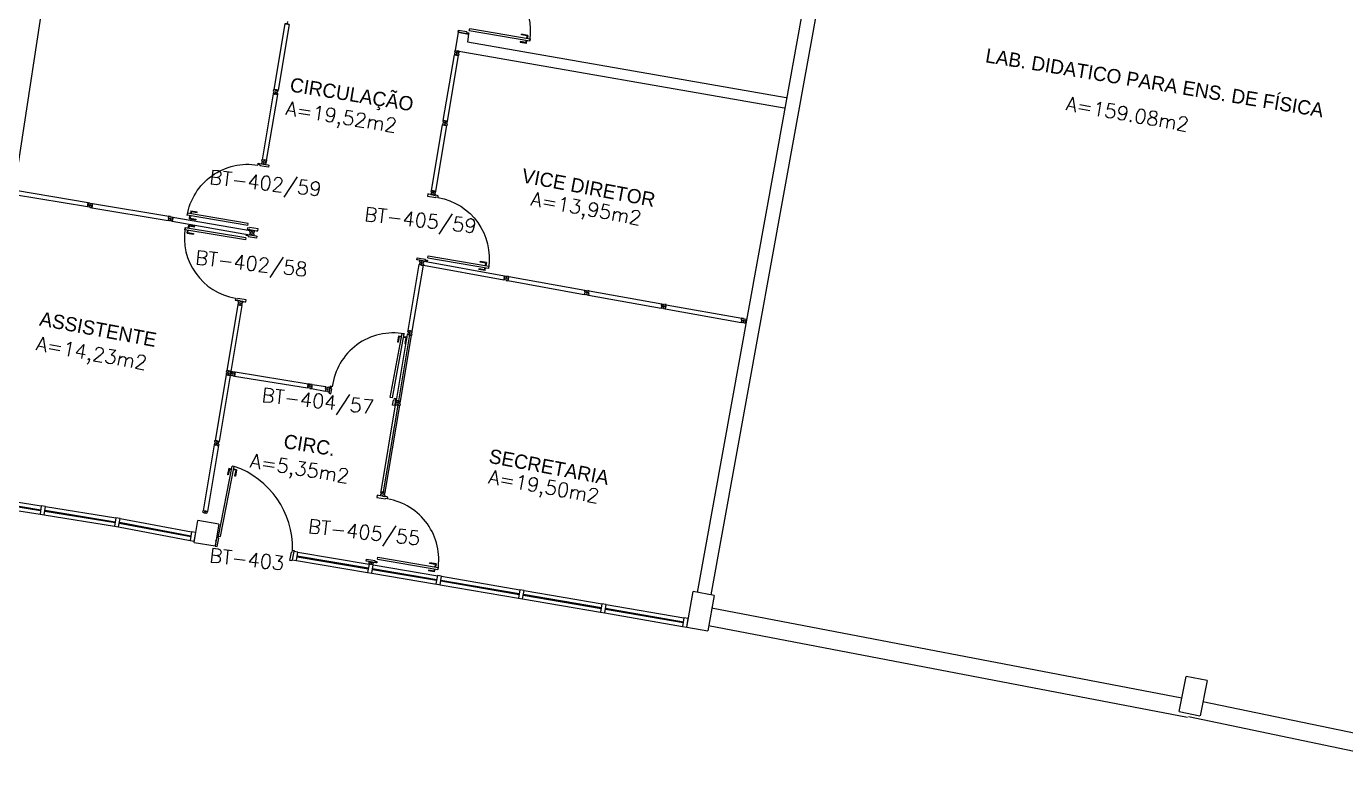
# Model space of a CAD drawing. Extents: x -165 to 137, y 302 to 416.
# Drawn here: x 50.95 to 69.52, y 381.91 to 392.37 of the extents above; entities that cross this region are included whole.
import ezdxf
from ezdxf.enums import TextEntityAlignment as Align

# ---------------------------------------------------------------- set-up
doc = ezdxf.new("R2010")
doc.units = 0
doc.header["$LTSCALE"] = 0.02
doc.header["$MEASUREMENT"] = 0
doc.layers.get('0').update_dxf_attribs({"linetype": 'CONTINUOUS'})
for name, color, linetype in [('ALV', 2, 'CONTINUOUS'), ('COTAS', 1, 'CONTINUOUS'), ('DIV', 2, 'CONTINUOUS'), ('ESQ', 1, 'CONTINUOUS'), ('ESTR', 3, 'CONTINUOUS'), ('TEXTO', 2, 'CONTINUOUS'), ('TEXTO-ENDEREÇO', 2, 'CONTINUOUS'), ('ÁREA', 2, 'CONTINUOUS')]:
    doc.layers.add(name, color=color, linetype=linetype)
doc.styles.add('UNB-100', font='simplex.shx', dxfattribs={"height": 0.2})
doc.styles.add('UNB-100-1', font='simplex.shx', dxfattribs={"height": 0.2})

# ---------------------------------------------------------------- blocks, each defined once
blk = doc.blocks.new('DIVINI')
for p, q in [((-0.005, 0), (0.005, 0)), ((0.008, 0.02), (0, 0.02)), ((0, 0.001), (0, 0.02)), ((0, -0.005), (0, 0.005)), ((0, -0.02), (0, 0.001)), ((0.008, 0.03), (0.03, 0.03)), ((0.008, 0.03), (0.008, 0.02)), ((0.02, 0.006), (0.03, 0.006)), ((0.02, 0.006), (0.02, -0.006)), ((0.02, -0.004), (0.02, 0.004)), ((0.023, 0.006), (0.027, 0.006)), ((0.97, 0.03), (0.03, 0.03)), ((0.03, -0.03), (0.03, 0.03)), ((0.03, 0.009), (0.03, 0.027)), ((0.03, -0.005), (0.03, 0.005)), ((0.97, 0.03), (0.97, 0.009)), ((0.97, -0.03), (0.97, 0.03)), ((0.97, 0.009), (0.97, 0.027)), ((0.98, 0.006), (0.97, 0.006)), ((0.97, -0.005), (0.97, 0.005)), ((0.98, 0.006), (0.98, -0.006)), ((0.99, 0), (1.008, 0)), ((0.999, 0.006), (0.999, -0.006)), ((0, -0.02), (0.008, -0.02)), ((0.008, -0.03), (0.008, -0.02)), ((0.008, -0.03), (0.03, -0.03)), ((0.02, -0.006), (0.03, -0.006)), ((0.023, -0.006), (0.027, -0.006)), ((0.03, -0.009), (0.03, -0.027)), ((0.97, -0.03), (0.03, -0.03)), ((0.98, -0.006), (0.97, -0.006)), ((0.97, -0.009), (0.97, -0.027))]:
    blk.add_line(p, q)
blk = doc.blocks.new('DIV')
for p, q in [((-0.0051, 0), (0.0051, 0)), ((0, -0.0051), (0, 0.0051)), ((0.0205, 0.006), (0.03, 0.006)), ((0.0205, -0.006), (0.0205, 0.006)), ((0.03, 0.03), (0.97, 0.03)), ((0.03, 0.03), (0.03, -0.03)), ((0.03, 0.009), (0.03, 0.027)), ((0.03, 0.005), (0.03, -0.005)), ((0.97, 0.03), (0.97, -0.03)), ((0.9795, 0.006), (0.97, 0.006)), ((0.97, 0.005), (0.97, -0.005)), ((0.9795, -0.006), (0.9795, 0.006)), ((1.0051, 0), (0.9949, 0)), ((0.9949, 0), (1.0051, 0)), ((1, -0.0051), (1, 0.0051)), ((0.0205, -0.006), (0.03, -0.006)), ((0.03, -0.03), (0.03, -0.009)), ((0.03, -0.009), (0.03, -0.027)), ((0.03, -0.03), (0.97, -0.03)), ((0.9795, -0.006), (0.97, -0.006))]:
    blk.add_line(p, q)
blk = doc.blocks.new('MTT')
for p, q in [((-0.008, 0.03), (-0.03, 0.03)), ((-0.03, 0.03), (-0.03, 0.006)), ((-0.0185, 0.006), (-0.03, 0.006)), ((-0.0185, -0.006), (-0.0185, 0.006)), ((-0.008, 0.03), (-0.008, 0.02)), ((-0.008, 0.02), (0.008, 0.02)), ((-0.0051, 0), (0.0051, 0)), ((0, -0.0051), (0, 0.0051)), ((0.008, 0.03), (0.03, 0.03)), ((0.008, 0.03), (0.008, 0.02)), ((0.0205, -0.006), (0.0205, 0.006)), ((0.0205, 0.006), (0.03, 0.006)), ((0.03, 0.006), (0.03, 0.03)), ((-0.03, -0.03), (-0.03, -0.006)), ((-0.0185, -0.006), (-0.03, -0.006)), ((-0.008, -0.03), (-0.03, -0.03)), ((-0.008, -0.02), (0.008, -0.02)), ((-0.008, -0.03), (-0.008, -0.02)), ((0.008, -0.03), (0.008, -0.02)), ((0.008, -0.03), (0.03, -0.03)), ((0.0205, -0.006), (0.03, -0.006)), ((0.03, -0.006), (0.03, -0.03))]:
    blk.add_line(p, q)
blk = doc.blocks.new('PDV1D-TTS')
at = {"layer": 'DIV'}
for p, q in [((0, 0), (-0.012, 0)), ((0, 0.06), (0, 0.075)), ((0, 0.075), (0.03, 0.075)), ((0, -0.06), (0, 0.06)), ((0.03, 0.075), (0.03, -0.045)), ((0.91, 0.075), (0.91, -0.045)), ((0.94, 0.075), (0.91, 0.075)), ((0.94, 0.06), (0.94, 0.075)), ((0.94, -0.06), (0.94, 0.06)), ((0, -0.075), (0, -0.06)), ((0.02, -0.075), (0, -0.075)), ((0.02, -0.045), (0.03, -0.045)), ((0.02, -0.045), (0.02, -0.075)), ((0.052, -0.075), (0.052, -0.94)), ((0.052, -0.075), (0.082, -0.075)), ((0.082, -0.075), (0.082, -0.94)), ((0.92, -0.045), (0.91, -0.045)), ((0.92, -0.045), (0.92, -0.075)), ((0.92, -0.075), (0.94, -0.075)), ((0.94, -0.075), (0.94, -0.06)), ((0.019, -0.81), (0.009, -0.81)), ((0.009, -0.9), (0.009, -0.81)), ((0.009, -0.9), (0.049, -0.9)), ((0.019, -0.89), (0.019, -0.81)), ((0.019, -0.89), (0.049, -0.89)), ((0.114, -0.89), (0.084, -0.89)), ((0.124, -0.9), (0.084, -0.9)), ((0.114, -0.81), (0.124, -0.81)), ((0.114, -0.89), (0.114, -0.81)), ((0.124, -0.9), (0.124, -0.81)), ((0.082, -0.94), (0.052, -0.94))]:
    blk.add_line(p, q, dxfattribs=at)
at = {"layer": 'DIV', "color": 1}
blk.add_arc((0.048, -0.075), 0.865, 270, 0, dxfattribs=at)
blk = doc.blocks.new('DIVMT')
for p, q in [((-0.03, 0.03), (-0.03, 0.006)), ((-0.008, 0.03), (-0.03, 0.03)), ((-0.0185, 0.006), (-0.03, 0.006)), ((-0.0185, -0.006), (-0.0185, 0.006)), ((-0.008, 0.03), (-0.008, 0.02)), ((-0.008, 0.02), (0.008, 0.02)), ((-0.0051, 0), (0.0051, 0)), ((0.0051, 0), (-0.0051, 0)), ((-0.0051, 0), (0.0051, 0)), ((0, -0.0051), (0, 0.0051)), ((0, 0.0051), (0, -0.0051)), ((0.008, 0.03), (0.008, 0.02)), ((0.008, 0.03), (0.03, 0.03)), ((0.0205, 0.006), (0.03, 0.006)), ((0.0205, -0.006), (0.0205, 0.006)), ((0.0205, 0.006), (0.0205, -0.006)), ((0.0205, 0.006), (0.03, 0.006)), ((0.97, 0.03), (0.03, 0.03)), ((0.03, 0.006), (0.03, 0.03)), ((0.03, -0.03), (0.03, 0.03)), ((0.03, -0.005), (0.03, 0.005)), ((0.97, -0.03), (0.97, 0.03)), ((0.97, 0.03), (0.97, 0.009)), ((0.97, 0.009), (0.97, 0.027)), ((0.9795, 0.006), (0.97, 0.006)), ((0.97, -0.005), (0.97, 0.005)), ((0.9795, 0.006), (0.9795, -0.006)), ((1.0051, 0), (0.9949, 0)), ((1, 0.0051), (1, -0.0051)), ((-0.0185, -0.006), (-0.03, -0.006)), ((-0.03, -0.03), (-0.03, -0.006)), ((-0.008, -0.03), (-0.03, -0.03)), ((-0.008, -0.03), (-0.008, -0.02)), ((-0.008, -0.02), (0.008, -0.02)), ((0.008, -0.03), (0.008, -0.02)), ((0.008, -0.03), (0.03, -0.03)), ((0.0205, -0.006), (0.03, -0.006)), ((0.0205, -0.006), (0.03, -0.006)), ((0.03, -0.006), (0.03, -0.03)), ((0.97, -0.03), (0.03, -0.03)), ((0.9795, -0.006), (0.97, -0.006)), ((0.97, -0.009), (0.97, -0.027))]:
    blk.add_line(p, q)
blk = doc.blocks.new('MTINI')
for p, q in [((-0.03, 0.008), (-0.03, 0.03)), ((0.03, 0.03), (-0.03, 0.03)), ((-0.03, 0.008), (-0.02, 0.008)), ((-0.009, 0.03), (-0.027, 0.03)), ((-0.02, 0.008), (-0.02, 0)), ((-0.001, 0), (-0.02, 0)), ((-0.006, 0.02), (-0.006, 0.03)), ((-0.006, 0.023), (-0.006, 0.027)), ((-0.006, 0.02), (0.006, 0.02)), ((0.005, 0.03), (-0.005, 0.03)), ((0.005, 0), (-0.005, 0)), ((0.004, 0.02), (-0.004, 0.02)), ((0.02, 0), (-0.001, 0)), ((0, -0.005), (0, 0.005)), ((0.006, 0.02), (0.006, 0.03)), ((0.006, 0.023), (0.006, 0.027)), ((0.009, 0.03), (0.027, 0.03)), ((0.03, 0.008), (0.02, 0.008)), ((0.02, 0), (0.02, 0.008)), ((0.03, 0.008), (0.03, 0.03))]:
    blk.add_line(p, q)
blk = doc.blocks.new('PDV1E')
at = {"layer": 'DIV'}
for p, q in [((-0.94, 0.075), (-0.91, 0.075)), ((-0.94, 0.06), (-0.94, 0.075)), ((-0.94, -0.06), (-0.94, 0.06)), ((-0.91, 0.075), (-0.91, -0.045)), ((0, 0.075), (-0.03, 0.075)), ((-0.03, 0.075), (-0.03, -0.045)), ((0, 0.06), (0, 0.075)), ((0, -0.06), (0, 0.06)), ((0, 0), (0.012, 0)), ((-0.94, -0.075), (-0.94, -0.06)), ((-0.92, -0.075), (-0.94, -0.075)), ((-0.92, -0.045), (-0.92, -0.075)), ((-0.92, -0.045), (-0.91, -0.045)), ((-0.082, -0.075), (-0.082, -0.94)), ((-0.052, -0.075), (-0.082, -0.075)), ((-0.052, -0.075), (-0.052, -0.94)), ((-0.02, -0.045), (-0.03, -0.045)), ((-0.02, -0.045), (-0.02, -0.075)), ((-0.02, -0.075), (0, -0.075)), ((0, -0.075), (0, -0.06)), ((-0.114, -0.81), (-0.124, -0.81)), ((-0.124, -0.9), (-0.124, -0.81)), ((-0.124, -0.9), (-0.084, -0.9)), ((-0.114, -0.89), (-0.114, -0.81)), ((-0.114, -0.89), (-0.084, -0.89)), ((-0.019, -0.89), (-0.049, -0.89)), ((-0.009, -0.9), (-0.049, -0.9)), ((-0.019, -0.81), (-0.009, -0.81)), ((-0.019, -0.89), (-0.019, -0.81)), ((-0.009, -0.9), (-0.009, -0.81)), ((-0.082, -0.94), (-0.052, -0.94))]:
    blk.add_line(p, q, dxfattribs=at)
at = {"layer": 'DIV', "color": 1}
blk.add_arc((-0.048, -0.075), 0.865, 180, 270, dxfattribs=at)
blk = doc.blocks.new('A$C326556BF')
at = {"layer": 'ESQ'}
for p, q in [((0.02, 0.128), (0, 0.01)), ((0, 0.01), (0.059, 0)), ((0.079, 0.118), (0.02, 0.128)), ((0.059, 0), (0.079, 0.118))]:
    blk.add_line(p, q, dxfattribs=at)
blk = doc.blocks.new('A$C2DC703FA')
at = {"layer": 'DIV'}
for p, q in [((0.011, 0.263), (0, 0.204)), ((0.07, 0.253), (0.059, 0.194)), ((0.059, 0.194), (1.083, 0.011)), ((0.07, 0.253), (1.093, 0.07)), ((1.093, 0.07), (1.083, 0.011)), ((1.087, 0.034), (1.083, 0.011)), ((1.113, 0.036), (1.123, 0.034)), ((1.123, 0.034), (1.113, 0.036)), ((1.113, 0.036), (1.123, 0.034)), ((1.123, 0.034), (1.113, 0.036)), ((1.117, 0.03), (1.119, 0.04)), ((1.119, 0.04), (1.117, 0.03)), ((1.117, 0.03), (1.119, 0.04)), ((1.153, 0.059), (1.142, 0))]:
    blk.add_line(p, q, dxfattribs=at)
at = {"layer": 'DIV', "rotation": 259.8662985566846}
for p in [(0.035, 0.228), (1.118, 0.035)]:
    blk.add_blockref('MTT', p, dxfattribs=at)
blk = doc.blocks.new('PDV2D-TTC')
at = {"layer": 'DIV'}
for p, q in [((0.03, 0.05), (0.06, 0.05)), ((0.03, 0.035), (0.03, 0.05)), ((0.03, -0.035), (0.03, 0.035)), ((0.06, 0.05), (0.06, -0.02)), ((0.941, 0.05), (0.941, -0.02)), ((0.971, 0.05), (0.941, 0.05)), ((0.971, 0.035), (0.971, 0.05)), ((0.971, -0.035), (0.971, 0.035)), ((0.03, -0.05), (0.03, -0.035)), ((0.05, -0.05), (0.03, -0.05)), ((0.05, -0.02), (0.06, -0.02)), ((0.05, -0.02), (0.05, -0.05)), ((0.079, -0.05), (0.109, -0.05)), ((0.079, -0.05), (0.079, -0.965)), ((0.109, -0.05), (0.109, -0.965)), ((0.951, -0.02), (0.941, -0.02)), ((0.951, -0.02), (0.951, -0.05)), ((0.951, -0.05), (0.971, -0.05)), ((0.971, -0.05), (0.971, -0.035)), ((0.109, -0.965), (0.079, -0.965))]:
    blk.add_line(p, q, dxfattribs=at)
at = {"layer": 'DIV', "color": 1}
for p, q in [((0.036, -0.925), (0.036, -0.835)), ((0.046, -0.835), (0.036, -0.835)), ((0.036, -0.925), (0.076, -0.925)), ((0.046, -0.915), (0.046, -0.835)), ((0.046, -0.915), (0.076, -0.915)), ((0.141, -0.915), (0.111, -0.915)), ((0.151, -0.925), (0.111, -0.925)), ((0.141, -0.915), (0.141, -0.835)), ((0.141, -0.835), (0.151, -0.835)), ((0.151, -0.925), (0.151, -0.835))]:
    blk.add_line(p, q, dxfattribs=at)
blk.add_arc((0.076, -0.1), 0.865, 270, 3.3214, dxfattribs=at)

msp = doc.modelspace()

# ---------------------------------------------------------------- linework, layer by layer
at = {"layer": 'ALV'}
for p, q in [((60.585, 384.365), (63.244, 399.035)), ((50.113, 385.787), (51.733, 396.256)), ((61.477, 390.382), (62.167, 394.2)), ((57.024, 392.284), (56.981, 392.028)), ((57.03, 392.313), (57.015, 392.225)), ((57.024, 392.284), (57.172, 392.258)), ((57.172, 392.258), (57.156, 392.15)), ((57.156, 392.15), (61.642, 391.368)), ((56.981, 392.028), (61.615, 391.22)), ((60.395, 384.399), (61.477, 390.382)), ((67.212, 382.912), (60.593, 384.177)), ((67.294, 382.642), (60.551, 383.93)), ((70.724, 382.191), (67.508, 382.862)), ((70.862, 381.907), (67.306, 382.649))]:
    msp.add_line(p, q, dxfattribs=at)
at = {"layer": 'DIV'}
for p, q in [((57.024, 392.284), (57.03, 392.313)), ((57.172, 392.258), (57.024, 392.284)), ((57.03, 392.313), (57.148, 392.293)), ((57.098, 392.271), (57.096, 392.26)), ((57.146, 392.283), (57.148, 392.293)), ((57.146, 392.283), (57.176, 392.278)), ((57.176, 392.278), (57.172, 392.258)), ((57.182, 392.31), (57.187, 392.339)), ((57.182, 392.309), (58.033, 392.162)), ((57.187, 392.339), (58.038, 392.192)), ((57.916, 392.246), (57.917, 392.255)), ((57.994, 392.232), (57.916, 392.246)), ((58.006, 392.24), (57.917, 392.255)), ((57.994, 392.232), (57.989, 392.202)), ((58.006, 392.24), (57.999, 392.201)), ((57.9, 392.152), (57.898, 392.143)), ((57.987, 392.127), (57.898, 392.142)), ((57.978, 392.139), (57.9, 392.152)), ((57.978, 392.139), (57.983, 392.168)), ((57.987, 392.127), (57.993, 392.167)), ((58.038, 392.192), (58.033, 392.162)), ((54.325, 390.482), (54.315, 390.423)), ((51.818, 389.884), (50.791, 390.056)), ((51.808, 389.825), (50.781, 389.997)), ((51.808, 389.825), (51.818, 389.884)), ((51.812, 389.846), (51.809, 389.828)), ((51.822, 389.847), (51.812, 389.849)), ((51.813, 389.849), (51.814, 389.859)), ((51.824, 389.859), (51.814, 389.86)), ((51.818, 389.884), (51.815, 389.863)), ((51.815, 389.863), (51.818, 389.881)), ((51.824, 389.859), (51.822, 389.847)), ((51.834, 389.851), (51.85, 389.848)), ((51.837, 389.851), (51.847, 389.849)), ((51.843, 389.856), (51.841, 389.844)), ((51.841, 389.845), (51.843, 389.855)), ((51.861, 389.84), (51.863, 389.852)), ((51.861, 389.84), (51.87, 389.839)), ((51.863, 389.852), (51.872, 389.851)), ((51.876, 389.874), (51.866, 389.815)), ((51.866, 389.815), (51.87, 389.836)), ((51.866, 389.815), (52.941, 389.635)), ((51.87, 389.836), (51.867, 389.818)), ((51.872, 389.85), (51.87, 389.84)), ((51.873, 389.854), (51.876, 389.871)), ((51.876, 389.874), (52.951, 389.694)), ((52.951, 389.694), (52.941, 389.635)), ((52.971, 389.66), (52.981, 389.658)), ((52.975, 389.654), (52.977, 389.664)), ((52.995, 389.65), (52.997, 389.662)), ((52.995, 389.65), (53.004, 389.648)), ((52.997, 389.662), (53.006, 389.66)), ((53.01, 389.684), (53.001, 389.625)), ((53.004, 389.645), (53.001, 389.628)), ((53.001, 389.625), (53.004, 389.645)), ((53.006, 389.659), (53.005, 389.649)), ((53.007, 389.663), (53.01, 389.681)), ((53.01, 389.684), (54.098, 389.492)), ((53.001, 389.625), (54.088, 389.433)), ((56.535, 389.005), (57.667, 388.798)), ((56.545, 389.064), (57.677, 388.857)), ((57.677, 388.857), (57.667, 388.798)), ((57.736, 388.847), (57.726, 388.788)), ((57.726, 388.788), (58.799, 388.595)), ((57.736, 388.847), (58.81, 388.654)), ((58.858, 388.585), (59.882, 388.401)), ((58.869, 388.644), (59.892, 388.46)), ((59.892, 388.46), (59.882, 388.401)), ((59.886, 388.425), (59.882, 388.401)), ((59.912, 388.426), (59.922, 388.425)), ((59.922, 388.425), (59.912, 388.426)), ((59.912, 388.426), (59.922, 388.425)), ((59.922, 388.425), (59.912, 388.426)), ((59.916, 388.421), (59.918, 388.431)), ((59.918, 388.431), (59.916, 388.421)), ((59.916, 388.421), (59.918, 388.431)), ((59.952, 388.45), (59.941, 388.391)), ((59.941, 388.391), (61.009, 388.2)), ((59.952, 388.45), (61.02, 388.259)), ((61.02, 388.259), (61.009, 388.2)), ((61.013, 388.224), (61.009, 388.2)), ((61.031, 388.196), (61.009, 388.2)), ((61.015, 388.234), (61.013, 388.225)), ((61.023, 388.222), (61.013, 388.224)), ((61.023, 388.222), (61.013, 388.224)), ((61.015, 388.235), (61.02, 388.259)), ((61.025, 388.234), (61.015, 388.235)), ((61.025, 388.234), (61.015, 388.235)), ((61.041, 388.255), (61.02, 388.259)), ((61.023, 388.222), (61.025, 388.234)), ((61.025, 388.234), (61.023, 388.222)), ((61.031, 388.196), (61.032, 388.206)), ((61.048, 388.203), (61.032, 388.206)), ((61.041, 388.255), (61.039, 388.245)), ((61.055, 388.242), (61.039, 388.245)), ((61.049, 388.223), (61.039, 388.225)), ((61.039, 388.225), (61.049, 388.223)), ((61.049, 388.223), (61.039, 388.225)), ((61.043, 388.219), (61.045, 388.229)), ((61.045, 388.229), (61.043, 388.219)), ((61.046, 388.193), (61.048, 388.203)), ((61.046, 388.193), (61.068, 388.189)), ((61.057, 388.252), (61.055, 388.242)), ((61.057, 388.252), (61.079, 388.248)), ((61.063, 388.227), (61.061, 388.215)), ((61.061, 388.215), (61.072, 388.213)), ((61.063, 388.227), (61.074, 388.225)), ((61.068, 388.189), (61.072, 388.213)), ((61.079, 388.248), (61.074, 388.225)), ((54.962, 387.269), (55.151, 387.234)), ((55.161, 387.294), (54.971, 387.324)), ((55.94, 385.82), (56.145, 387.042)), ((55.999, 385.81), (56.204, 387.033)), ((56.149, 387.064), (56.145, 387.042)), ((56.149, 387.064), (56.145, 387.042)), ((56.169, 387.038), (56.145, 387.042)), ((56.145, 387.042), (56.204, 387.033)), ((56.169, 387.038), (56.145, 387.042)), ((56.145, 387.042), (56.204, 387.033)), ((56.149, 387.064), (56.158, 387.062)), ((56.149, 387.064), (56.158, 387.062)), ((56.151, 387.08), (56.155, 387.102)), ((56.151, 387.08), (56.155, 387.102)), ((56.151, 387.08), (56.161, 387.078)), ((56.151, 387.08), (56.161, 387.078)), ((56.155, 387.102), (56.179, 387.098)), ((56.155, 387.102), (56.214, 387.092)), ((56.155, 387.102), (56.179, 387.098)), ((56.176, 387.098), (56.158, 387.101)), ((56.161, 387.078), (56.158, 387.062)), ((56.161, 387.078), (56.158, 387.062)), ((56.17, 387.048), (56.169, 387.038)), ((56.17, 387.048), (56.169, 387.038)), ((56.17, 387.048), (56.169, 387.038)), ((56.17, 387.048), (56.169, 387.038)), ((56.17, 387.048), (56.182, 387.046)), ((56.182, 387.046), (56.17, 387.048)), ((56.17, 387.048), (56.182, 387.046)), ((56.182, 387.046), (56.17, 387.048)), ((56.17, 387.038), (56.179, 387.037)), ((56.17, 387.038), (56.179, 387.037)), ((56.174, 387.068), (56.184, 387.066)), ((56.184, 387.066), (56.174, 387.068)), ((56.184, 387.066), (56.174, 387.068)), ((56.174, 387.068), (56.184, 387.066)), ((56.184, 387.066), (56.174, 387.068)), ((56.177, 387.086), (56.179, 387.098)), ((56.177, 387.088), (56.179, 387.098)), ((56.177, 387.086), (56.179, 387.098)), ((56.189, 387.086), (56.177, 387.088)), ((56.177, 387.086), (56.188, 387.084)), ((56.177, 387.086), (56.188, 387.084)), ((56.179, 387.097), (56.189, 387.096)), ((56.18, 387.072), (56.179, 387.062)), ((56.179, 387.062), (56.18, 387.072)), ((56.18, 387.072), (56.179, 387.062)), ((56.179, 387.062), (56.18, 387.072)), ((56.18, 387.072), (56.179, 387.062)), ((56.179, 387.062), (56.18, 387.072)), ((56.182, 387.046), (56.18, 387.036)), ((56.182, 387.046), (56.18, 387.036)), ((56.182, 387.046), (56.18, 387.036)), ((56.182, 387.046), (56.18, 387.036)), ((56.18, 387.036), (56.204, 387.033)), ((56.18, 387.036), (56.204, 387.033)), ((56.188, 387.084), (56.19, 387.096)), ((56.188, 387.084), (56.19, 387.096)), ((56.189, 387.086), (56.19, 387.096)), ((56.214, 387.092), (56.19, 387.096)), ((56.214, 387.092), (56.19, 387.096)), ((56.214, 387.092), (56.193, 387.095)), ((56.193, 387.095), (56.211, 387.092)), ((56.201, 387.072), (56.198, 387.056)), ((56.201, 387.072), (56.198, 387.056)), ((56.208, 387.054), (56.198, 387.056)), ((56.208, 387.054), (56.198, 387.056)), ((56.21, 387.07), (56.201, 387.072)), ((56.21, 387.07), (56.201, 387.072)), ((56.208, 387.054), (56.204, 387.033)), ((56.208, 387.054), (56.204, 387.033)), ((56.21, 387.07), (56.214, 387.092)), ((56.21, 387.07), (56.214, 387.092)), ((53.652, 385.194), (53.844, 386.179)), ((53.681, 385.188), (53.873, 386.174)), ((53.797, 386.148), (53.78, 386.059)), ((53.805, 386.136), (53.789, 386.057)), ((53.797, 386.148), (53.836, 386.14)), ((53.805, 386.136), (53.834, 386.13)), ((53.873, 386.174), (53.844, 386.179)), ((53.893, 386.119), (53.864, 386.125)), ((53.905, 386.127), (53.865, 386.134)), ((53.893, 386.119), (53.878, 386.04)), ((53.905, 386.127), (53.888, 386.038)), ((53.789, 386.057), (53.78, 386.059)), ((53.878, 386.04), (53.887, 386.038)), ((53.629, 385.183), (53.606, 385.065)), ((53.632, 385.198), (53.629, 385.183)), ((53.652, 385.194), (53.632, 385.198)), ((53.646, 385.165), (53.652, 385.194)), ((53.652, 385.194), (53.681, 385.188)), ((53.606, 385.065), (53.604, 385.051)), ((53.604, 385.051), (53.633, 385.045)), ((53.618, 385.124), (53.607, 385.127)), ((53.633, 385.045), (53.656, 385.163)), ((53.646, 385.165), (53.656, 385.163)), ((54.689, 384.965), (54.694, 384.995)), ((54.694, 384.995), (54.714, 384.991)), ((54.714, 384.991), (54.711, 384.976)), ((54.656, 384.85), (54.679, 384.967)), ((54.685, 384.844), (54.656, 384.85)), ((54.689, 384.965), (54.679, 384.967)), ((54.688, 384.859), (54.685, 384.844)), ((54.711, 384.976), (54.688, 384.859))]:
    msp.add_line(p, q, dxfattribs=at)
at = {"layer": 'DIV', "color": 1}
for p, q in [((56.34, 388.024), (56.184, 387.097)), ((56.174, 387.037), (55.969, 385.815))]:
    msp.add_line(p, q, dxfattribs=at)
for centre, radius, start, end in [((57.162, 392.302), 0.883, 350.6923, 79.1204), ((53.479, 385.024), 1.215, 358.6383, 71.1009)]:
    msp.add_arc(centre, radius, start, end, dxfattribs=at)
at = {"layer": 'ESQ'}
for p, q in [((50.171, 385.778), (51.156, 385.618)), ((50.154, 385.659), (51.14, 385.5)), ((50.162, 385.713), (51.147, 385.553)), ((50.163, 385.724), (51.149, 385.565)), ((51.207, 385.545), (52.195, 385.385)), ((51.209, 385.556), (52.197, 385.396)), ((51.216, 385.61), (52.208, 385.451)), ((51.199, 385.491), (52.185, 385.333)), ((52.255, 385.376), (53.26, 385.187)), ((52.257, 385.388), (53.261, 385.199)), ((52.267, 385.44), (53.27, 385.252)), ((52.244, 385.322), (53.251, 385.133)), ((53.27, 385.252), (53.251, 385.133)), ((53.33, 385.242), (53.27, 385.252)), ((53.31, 385.124), (53.33, 385.242)), ((53.251, 385.133), (53.31, 385.124)), ((54.71, 384.977), (54.69, 384.858)), ((54.69, 384.858), (54.749, 384.848)), ((54.769, 384.967), (54.71, 384.977)), ((54.749, 384.848), (54.769, 384.967)), ((54.749, 384.848), (55.749, 384.68)), ((54.758, 384.902), (55.759, 384.734)), ((54.76, 384.913), (55.761, 384.745)), ((54.769, 384.967), (55.77, 384.799)), ((55.77, 384.799), (55.75, 384.68)), ((55.75, 384.68), (55.809, 384.67)), ((55.829, 384.789), (55.77, 384.799)), ((55.809, 384.67), (55.829, 384.789)), ((55.809, 384.67), (56.719, 384.518)), ((55.818, 384.724), (56.721, 384.572)), ((55.82, 384.735), (56.723, 384.584)), ((55.829, 384.789), (56.739, 384.636)), ((56.732, 384.637), (56.712, 384.519)), ((56.791, 384.627), (56.732, 384.637)), ((56.771, 384.509), (56.791, 384.627)), ((56.791, 384.627), (57.892, 384.437)), ((56.712, 384.519), (56.771, 384.509)), ((56.771, 384.509), (57.874, 384.319)), ((56.78, 384.562), (57.883, 384.372)), ((56.782, 384.574), (57.885, 384.384)), ((57.892, 384.437), (57.872, 384.319)), ((57.952, 384.427), (57.892, 384.437)), ((57.872, 384.319), (57.931, 384.309)), ((57.931, 384.309), (57.952, 384.427)), ((57.931, 384.309), (59.03, 384.122)), ((57.941, 384.362), (59.039, 384.175)), ((57.943, 384.374), (59.041, 384.187)), ((57.952, 384.427), (59.05, 384.24)), ((59.049, 384.241), (59.028, 384.122)), ((59.028, 384.122), (59.088, 384.112)), ((59.108, 384.23), (59.049, 384.241)), ((59.088, 384.112), (59.108, 384.23)), ((59.088, 384.112), (60.184, 383.923)), ((59.097, 384.165), (60.193, 383.977)), ((59.099, 384.177), (60.195, 383.988)), ((59.108, 384.23), (60.204, 384.042)), ((60.204, 384.042), (60.184, 383.923)), ((60.184, 383.923), (60.243, 383.913)), ((60.263, 384.032), (60.204, 384.042)), ((60.243, 383.913), (60.263, 384.032))]:
    msp.add_line(p, q, dxfattribs=at)
at = {"layer": 'ESTR'}
for p, q in [((53.309, 385.104), (53.359, 385.411)), ((53.655, 385.362), (53.359, 385.411)), ((53.655, 385.362), (53.605, 385.056)), ((53.309, 385.104), (53.605, 385.056)), ((60.243, 383.913), (60.333, 384.411)), ((60.628, 384.357), (60.333, 384.411)), ((60.628, 384.357), (60.538, 383.86)), ((60.243, 383.913), (60.538, 383.86)), ((67.175, 382.723), (67.273, 383.218)), ((67.567, 383.16), (67.273, 383.218)), ((67.567, 383.16), (67.469, 382.664)), ((67.175, 382.723), (67.468, 382.664))]:
    msp.add_line(p, q, dxfattribs=at)

# ---------------------------------------------------------------- block references
at = {"layer": 'COTAS', "rotation": 80.47431631082057}
msp.add_blockref('PDV1D-TTS', (55.805, 384.828), dxfattribs=at)
at = {"layer": 'DIV'}
for name, p, rotation in [('DIV', (54.621, 392.429), 260.475705518473), ('DIVMT', (57.006, 391.993), 260.4743163108206), ('DIV', (54.455, 391.442), 260.475705518473), ('DIVMT', (56.841, 391.007), 260.4743163108206), ('MTT', (54.29, 390.458), 260.475705518473), ('MTT', (56.675, 390.021), 260.4743163108206), ('MTT', (51.842, 389.85), 170.4743163108219), ('MTT', (52.976, 389.659), 170.4743163108219), ('PDV1D-TTS', (54.117, 389.429), 260.4757055184714), ('MTT', (54.122, 389.458), 260.475705518473), ('DIVMT', (56.51, 389.039), 260.4743163108206), ('MTT', (57.701, 388.822), 259.8524664565812), ('MTT', (58.834, 388.619), 259.8524664565812), ('DIV', (53.957, 388.473), 260.475705518473), ('MTT', (53.957, 388.473), 170.4743163108219), ('MTT', (59.917, 388.426), 259.8524664565812), ('PDV2D-TTC', (56.168, 387.076), 169.570820981582), ('DIVMT', (56.345, 388.053), 260.4743163108206), ('DIV', (53.792, 387.488), 260.475705518473), ('MTT', (53.792, 387.488), 260.475705518473), ('A$C2DC703FA', (53.82, 387.249), 0.9860747657031901), ('MTT', (55.186, 387.259), 260.475705518473), ('DIVINI', (53.461, 385.515), 80.47570551847305), ('MTT', (55.964, 385.785), 260.4743163108206), ('MTINI', (55.799, 384.794), 350.47431631082)]:
    msp.add_blockref(name, p, dxfattribs=dict(at, rotation=rotation))
at = {"layer": 'DIV', "xscale": -1}
for name, p, rotation in [('MTT', (54.455, 391.442), 260.4757055184714), ('PDV1D-TTS', (54.129, 389.501), 260.475705518478), ('PDV1E', (56.515, 389.069), 80.47431631083978), ('MTT', (53.626, 386.502), 260.4757055184714)]:
    msp.add_blockref(name, p, dxfattribs=dict(at, rotation=rotation))
at = {"layer": 'TEXTO'}
for p, rotation in [((51.14, 385.49), 1.433285663403126), ((52.185, 385.323), 358.7873252816606), ((52.185, 385.323), 358.7873252816606)]:
    msp.add_blockref('A$C326556BF', p, dxfattribs=dict(at, rotation=rotation))

# ---------------------------------------------------------------- texts
for s, rotation, p in [('LAB. DIDATICO PARA ENS. DE FÍSICA', 350.7085, (64.437, 391.863)), ('CIRCULAÇÃO', 350.7784, (54.646, 391.452)), ('VICE DIRETOR', 349.4167, (57.908, 390.174)), ('ASSISTENTE', 349.4167, (51.12, 388.159)), ('CIRC.', 350.7784, (54.557, 386.434)), ('SECRETARIA', 349.4167, (57.446, 386.226))]:
    msp.add_text(s, height=0.2, rotation=rotation, dxfattribs=at).set_placement(p)
at = {"layer": 'TEXTO-ENDEREÇO', "style": 'UNB-100-1'}
for s, p in [('BT-402/59', (53.513, 390.15)), ('BT-405/59', (55.696, 389.629)), ('BT-402/58', (53.315, 389.019)), ('BT-404/57', (54.252, 387.084)), ('BT-405/55', (54.903, 385.237)), ('BT-403', (53.515, 384.827))]:
    msp.add_text(s, height=0.2, rotation=353.6063, dxfattribs=at).set_placement(p)
at = {"layer": 'ÁREA', "style": 'UNB-100'}
for s, rotation, p in [('A=19,52m2', 350.8456, (54.587, 391.121)), ('A=13,95m2', 349.7579, (58.033, 389.847)), ('A=14,23m2', 349.7579, (51.072, 387.809)), ('A=5,35m2', 350.8456, (54.085, 386.159)), ('A=19,50m2', 349.7579, (57.439, 385.934))]:
    msp.add_text(s, height=0.2, rotation=rotation, dxfattribs=at).set_placement(p)
msp.add_text('A=159.08m2', height=0.2, rotation=350.0014, dxfattribs=at).set_placement((66.43, 391.035), align=Align.CENTER)

doc.saveas('drawing.dxf')
